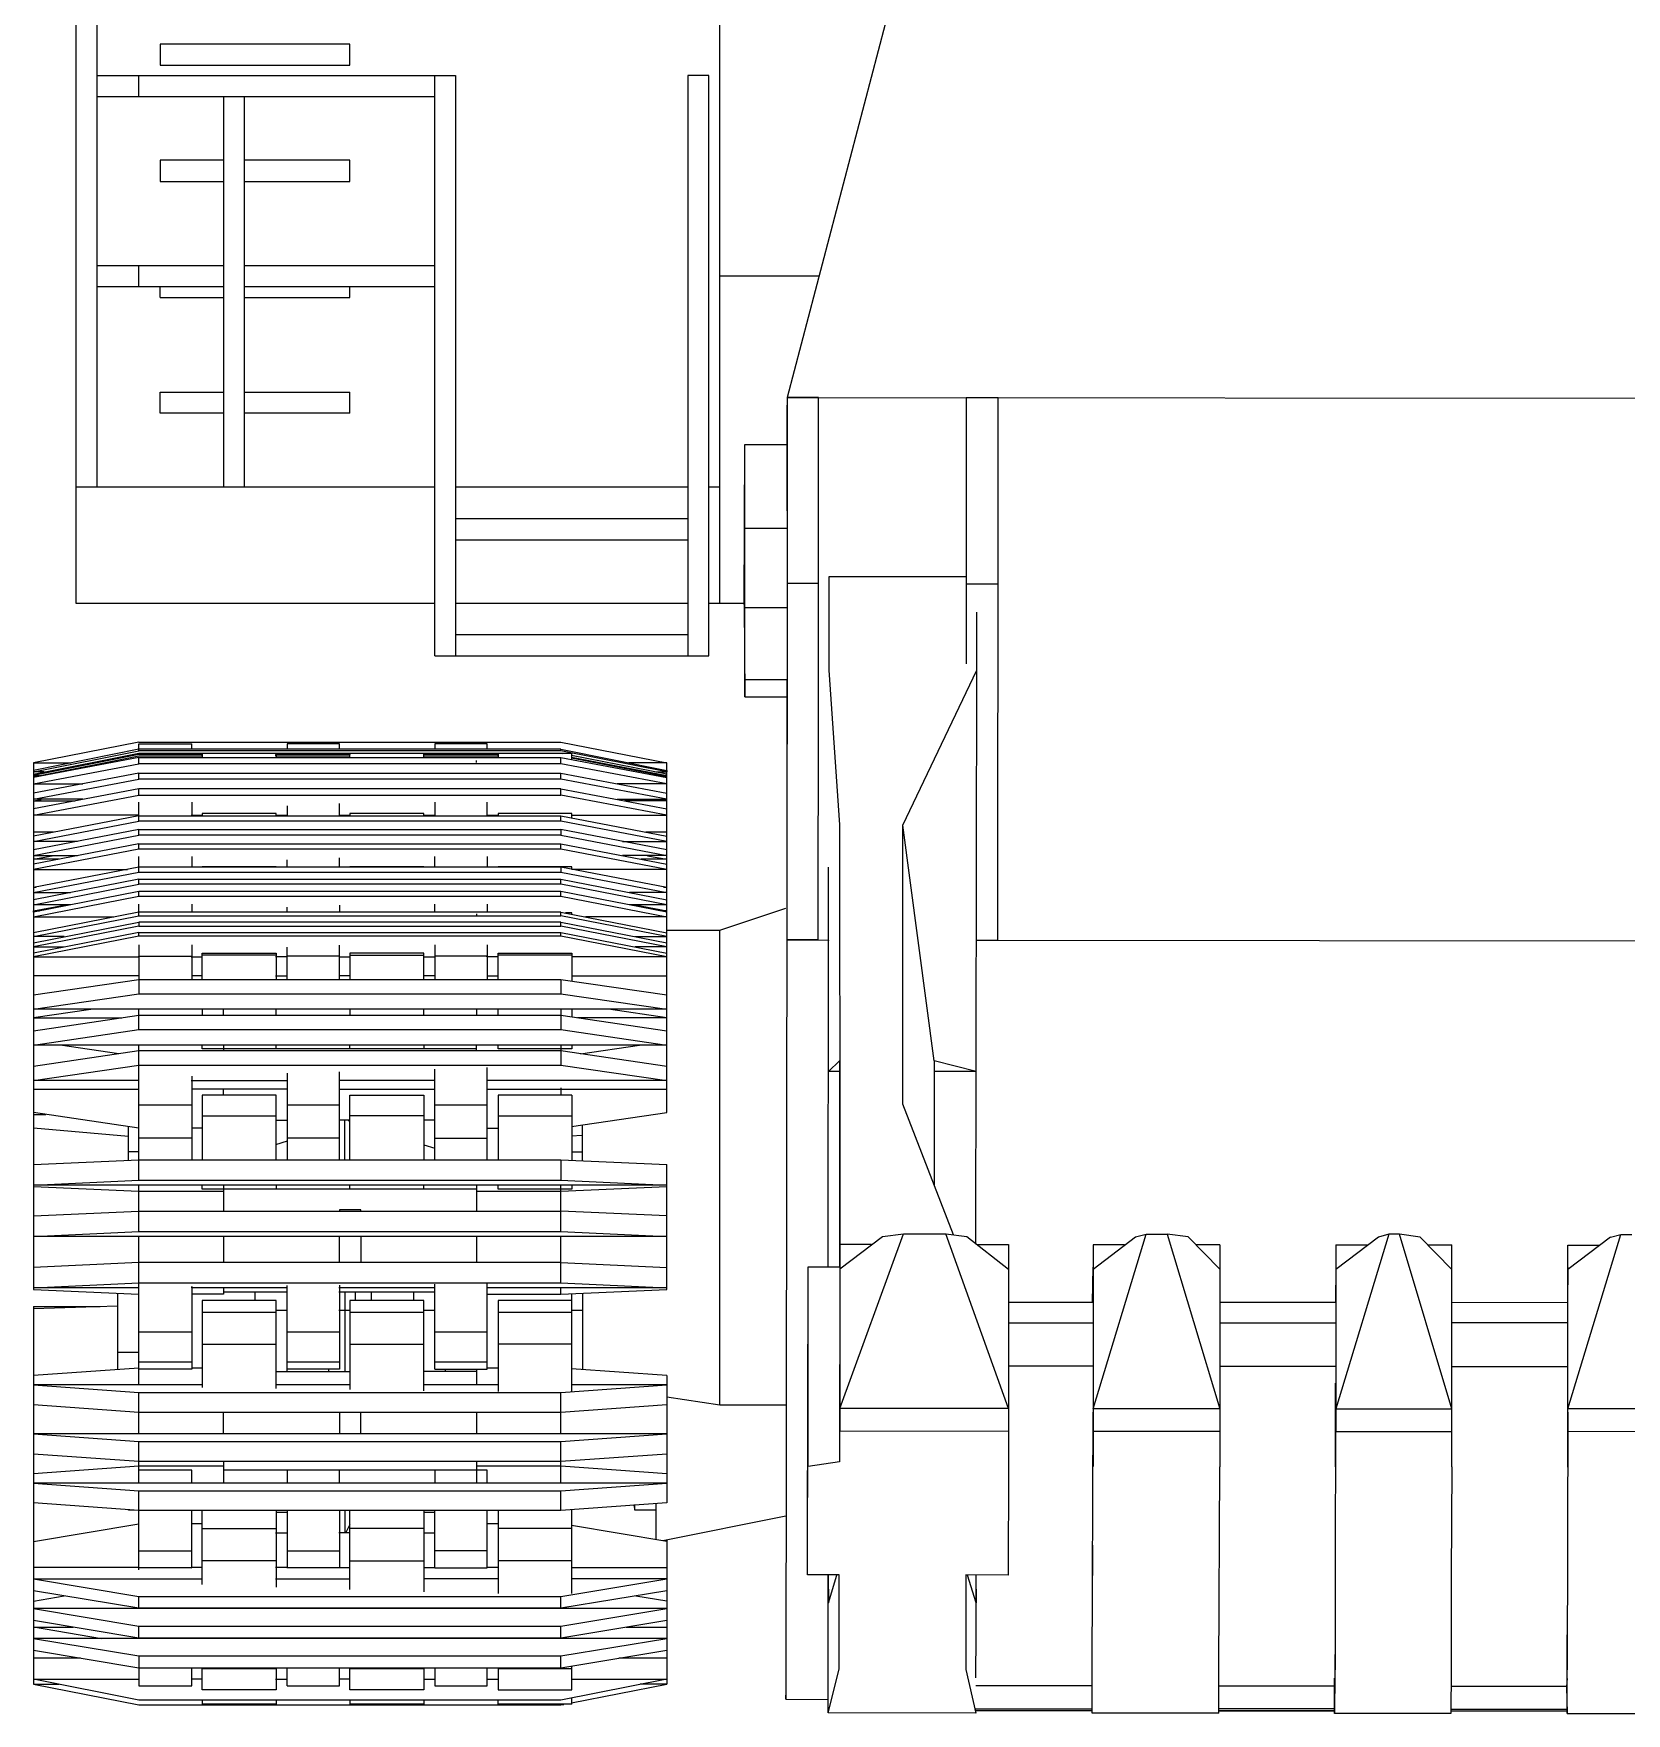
# Model space of a CAD drawing. Extents: x -121210 to 57230, y 84783 to 157800.
# Drawn here: x -50912 to -49403, y 150577 to 152169 of the extents above; entities that cross this region are included whole.
import ezdxf

# ---------------------------------------------------------------- set-up
doc = ezdxf.new("R2010")
doc.units = 0
doc.header["$MEASUREMENT"] = 0
doc.layers.get('0').update_dxf_attribs({"linetype": 'CONTINUOUS'})

# ---------------------------------------------------------------- blocks, each defined once
blk = doc.blocks.new('A$C10EC542C')
for p, q in [((40.2, 2093.2), (40.2, 1053.2)), ((650.2, 1053.2), (650.2, 1882.9)), ((60, 1863.1), (60, 1163.2)), ((834.2, 1706.4), (714.1, 1248.2)), ((120.1, 1583.1), (120.1, 1563)), ((299.8, 1583.1), (120.1, 1583.1)), ((299.8, 1563), (299.8, 1583.1)), ((120.1, 1563), (299.8, 1563)), ((60, 1553.2), (400, 1553.2)), ((99.8, 1533), (99.8, 1553.2)), ((380.2, 1003.1), (380.2, 1553.2)), ((400, 1553.2), (400, 1003.1)), ((619.9, 1553.2), (619.9, 1003.1)), ((639.8, 1553.2), (619.9, 1553.2)), ((639.8, 1003.1), (639.8, 1553.2)), ((379.7, 1533), (60, 1533)), ((180.1, 1533), (180.1, 1163.2)), ((200, 1163.2), (200, 1533)), ((120.1, 1473.1), (120.1, 1453)), ((180.1, 1473.1), (120.1, 1473.1)), ((299.8, 1473.1), (199.6, 1473.1)), ((299.8, 1453), (299.8, 1473.1)), ((120.1, 1453), (179.7, 1453)), ((199.6, 1453), (299.8, 1453)), ((60, 1373.2), (180.1, 1373.2)), ((99.8, 1353), (99.8, 1373.2)), ((200, 1373.2), (379.7, 1373.2)), ((743.9, 1363.1), (650.2, 1363.1)), ((180.1, 1353), (60, 1353)), ((120.1, 1342.9), (120.1, 1353)), ((120.1, 1342.9), (179.7, 1342.9)), ((199.6, 1342.9), (299.8, 1342.9)), ((379.7, 1353), (200, 1353)), ((299.8, 1342.9), (299.8, 1353)), ((120.1, 1233.2), (120.1, 1253.1)), ((120.1, 1253.1), (180.1, 1253.1)), ((199.6, 1253.1), (299.8, 1253.1)), ((299.8, 1233.2), (299.8, 1253.1)), ((714.1, 1248.2), (714.1, 990.7)), ((743.9, 1248.2), (714.1, 1248.2)), ((714.1, 1248.2), (2084, 1247)), ((743.9, 908.3), (743.9, 1248.2)), ((883.9, 1247.9), (883.9, 995.6)), ((914.1, 1247.9), (883.9, 1247.9)), ((914.1, 990.4), (914.1, 1247.9)), ((179.7, 1233.2), (120.1, 1233.2)), ((299.8, 1233.2), (199.6, 1233.2)), ((713.7, 1240.7), (713.7, 1140.5)), ((673.5, 1051.8), (673.9, 1203.5)), ((673.9, 964.2), (673.9, 1203.5)), ((673.9, 1203.5), (713.7, 1203.5)), ((380.2, 1163.2), (40.2, 1163.2)), ((619.5, 1163.2), (400, 1163.2)), ((650.2, 1163.2), (639.4, 1163.2)), ((619.9, 1133), (400, 1133)), ((714.1, 1123.8), (673.9, 1123.8)), ((400, 1113.1), (619.9, 1113.1)), ((743.9, 1071.6), (714.1, 1071.6)), ((883.9, 1078), (753.8, 1078)), ((753.8, 1078), (753.8, 989.6)), ((883.9, 1071.4), (914.1, 1071.4)), ((40.2, 1053.2), (380.2, 1053.2)), ((400, 1053.2), (619.5, 1053.2)), ((639.4, 1053.2), (673.5, 1053.2)), ((673.9, 1051.8), (673.5, 1051.8)), ((673.5, 1051.8), (673.9, 964.2)), ((714.1, 1048.6), (673.9, 1048.6)), ((714.1, 1048.6), (712.8, 14.1)), ((893.8, 989.6), (893.8, 1044.6)), ((619.9, 1023), (400, 1023)), ((380.2, 1003.1), (639.8, 1003.1)), ((753.8, 989.6), (763.8, 843)), ((823.8, 842.7), (893.8, 989.6)), ((892.9, 445.5), (893.8, 989.6)), ((913.7, 908.1), (914.1, 990.4)), ((713.7, 980.3), (673.9, 980.3)), ((713.7, 980.3), (713.7, 916.7)), ((673.9, 964.2), (713.7, 964.2)), ((99.8, 921.3), (0, 901.7)), ((99.8, 914.7), (0, 894.5)), ((0, 893.1), (99.8, 913.2)), ((0, 891.1), (99.8, 910.9)), ((99.8, 909.5), (0, 889.6)), ((0, 888.5), (99.8, 908.3)), ((99.8, 921.3), (499.8, 921.3)), ((99.8, 913.2), (99.8, 919.6)), ((99.8, 919.6), (149.9, 919.6)), ((499.8, 914.7), (99.8, 914.7)), ((499.8, 913.2), (99.8, 913.2)), ((99.8, 909.5), (99.8, 910.9)), ((99.8, 910.9), (499.8, 910.9)), ((159.8, 909.5), (99.8, 909.5)), ((99.8, 908.3), (159.8, 908.3)), ((149.9, 914.7), (149.9, 919.6)), ((159.8, 910.7), (159.8, 906.6)), ((229.8, 910.7), (159.8, 910.7)), ((159.8, 908.3), (159.8, 909.5)), ((299.8, 909.5), (229.4, 909.5)), ((229.4, 909.5), (229.4, 908.3)), ((229.4, 908.3), (299.8, 908.3)), ((229.8, 910.7), (229.8, 906.9)), ((289.9, 919.6), (240.2, 919.6)), ((240.2, 919.6), (240.2, 914.4)), ((289.9, 914.7), (289.9, 919.6)), ((299.8, 906.6), (299.8, 910.7)), ((299.8, 910.7), (299.8, 909.5)), ((369.8, 910.7), (299.8, 910.7)), ((440.2, 909.5), (369.4, 909.5)), ((369.4, 908.3), (440.2, 908.3)), ((369.8, 906.9), (369.8, 910.7)), ((429.8, 919.6), (380.2, 919.6)), ((380.2, 919.6), (380.2, 914.4)), ((429.8, 914.7), (429.8, 919.6)), ((510.2, 910.7), (440.2, 910.7)), ((440.2, 910.7), (440.2, 906.6)), ((440.2, 908.3), (440.2, 909.5)), ((499.8, 921.3), (600, 901.7)), ((499.8, 913.2), (499.8, 914.7)), ((499.8, 914.7), (600, 894.5)), ((600, 893.1), (499.8, 913.2)), ((499.8, 910.9), (501.1, 910.7)), ((499.8, 910.7), (499.8, 910.9)), ((600, 891.1), (509.8, 908.6)), ((509.8, 908.6), (509.8, 907.2)), ((510.2, 904.9), (510.2, 910.7)), ((713.7, 908.3), (713.7, 733.8)), ((743.5, 794.9), (743.9, 908.3)), ((913.7, 733.5), (913.7, 908.1)), ((99.8, 906.9), (0, 887.9)), ((0, 901.7), (35.4, 901.7)), ((0, 901.7), (0, 402.3)), ((0, 881.9), (99.8, 900.9)), ((0, 894.5), (0, 893.1)), ((9.9, 893.1), (0, 893.1)), ((99.8, 891.9), (0, 872.9)), ((99.8, 900.9), (99.8, 906.9)), ((99.8, 906.9), (499.8, 906.9)), ((499.8, 900.9), (99.8, 900.9)), ((99.8, 886.2), (99.8, 891.9)), ((99.8, 891.9), (499.8, 891.9)), ((419.9, 902), (419.9, 904)), ((499.8, 900.9), (499.8, 906.9)), ((499.8, 906.9), (600, 887.9)), ((600, 881.9), (499.8, 900.9)), ((499.8, 886.2), (499.8, 891.9)), ((499.8, 891.9), (600, 872.9)), ((509.8, 907.2), (600, 889.6)), ((600, 888.5), (509.8, 906)), ((600, 901.7), (564.2, 901.7)), ((589.7, 893.1), (600, 893.1)), ((600, 570.2), (600, 901.7)), ((600, 894.5), (600, 893.1)), ((0, 889.6), (5.6, 889.6)), ((2.6, 888.5), (0, 888.5)), ((0, 867.2), (99.8, 886.2)), ((0, 881.9), (46.7, 881.9)), ((99.8, 877.2), (0, 858.2)), ((499.8, 886.2), (99.8, 886.2)), ((99.8, 871.2), (99.8, 877.2)), ((499.8, 877.2), (99.8, 877.2)), ((600, 867.2), (499.8, 886.2)), ((499.8, 871.2), (499.8, 877.2)), ((499.8, 877.2), (600, 858.2)), ((600, 881.9), (553, 881.9)), ((600, 889.6), (594, 889.6)), ((596.6, 888.5), (600, 888.5)), ((0, 852.2), (99.8, 871.2)), ((46.7, 867.2), (0, 867.2)), ((0, 865.7), (7.3, 866.9)), ((0, 865.7), (39.3, 865.7)), ((99.8, 871.2), (499.8, 871.2)), ((99.8, 846.4), (99.8, 864.6)), ((149.9, 864.6), (149.9, 851.3)), ((240.2, 861.1), (240.2, 851.3)), ((289.9, 851.3), (289.9, 863.1)), ((380.2, 864.6), (380.2, 851.3)), ((429.8, 851.3), (429.8, 864.6)), ((600, 852.2), (499.8, 871.2)), ((553, 867.2), (600, 867.2)), ((600, 865.7), (560.3, 865.7)), ((600, 865.7), (592.3, 866.9)), ((99.4, 852.2), (0, 852.2)), ((99.8, 851.6), (0, 832.3)), ((0, 827.1), (99.8, 846.4)), ((99.8, 851.6), (499.8, 851.6)), ((499.8, 846.4), (99.8, 846.4)), ((149.9, 851.3), (149.5, 852.2)), ((149.5, 852.2), (159.4, 852.2)), ((159.8, 853.6), (159.8, 851.3)), ((229.8, 853.6), (159.8, 853.6)), ((229.4, 852.2), (239.8, 852.2)), ((229.8, 851.3), (229.8, 853.6)), ((289.4, 852.2), (299.8, 852.2)), ((369.8, 853.6), (299.8, 853.6)), ((299.8, 853.6), (299.8, 851.3)), ((369.4, 852.2), (380.2, 852.2)), ((369.8, 851.3), (369.8, 853.6)), ((429.4, 852.2), (440.2, 852.2)), ((510.2, 853.6), (440.2, 853.6)), ((440.2, 853.6), (440.2, 851.3)), ((499.8, 846.4), (499.8, 851.6)), ((499.8, 851.6), (600, 832.3)), ((600, 827.1), (499.8, 846.4)), ((509.8, 852.2), (600, 852.2)), ((510.2, 849.6), (510.2, 853.6)), ((99.8, 838.4), (0, 819.1)), ((19, 836.1), (0, 836.1)), ((0, 813.9), (99.8, 833.2)), ((99.8, 833.2), (99.8, 838.4)), ((99.8, 838.4), (499.8, 838.4)), ((499.8, 833.2), (99.8, 833.2)), ((600, 819.1), (499.8, 838.4)), ((499.8, 838.4), (499.8, 833.2)), ((499.8, 833.2), (600, 813.9)), ((600, 836.1), (580.2, 836.1)), ((763.8, 843), (763.8, 783.9)), ((853.6, 619.2), (823.8, 842.7)), ((823.8, 578), (823.8, 842.7)), ((41.5, 827.1), (0, 827.1)), ((99.8, 825.1), (0, 805.8)), ((99.8, 819.9), (0, 800.6)), ((0, 813.9), (41.5, 813.9)), ((0, 810.4), (17.7, 813.6)), ((99.8, 819.9), (99.8, 825.1)), ((99.8, 825.1), (499.8, 825.1)), ((499.8, 819.9), (99.8, 819.9)), ((99.8, 798), (99.8, 813)), ((149.9, 813), (149.9, 802.7)), ((380.2, 802.4), (380.2, 813)), ((429.8, 813), (429.8, 802.7)), ((499.8, 819.9), (499.8, 825.1)), ((499.8, 825.1), (600, 805.8)), ((600, 800.6), (499.8, 819.9)), ((558.1, 827.1), (600, 827.1)), ((600, 813.9), (558.1, 813.9)), ((581.9, 813.6), (600, 810.4)), ((23.8, 810.4), (0, 810.4)), ((99.8, 802.7), (0, 783.4)), ((0, 800.6), (89, 800.6)), ((0, 778.7), (99.8, 798)), ((499.8, 802.7), (99.8, 802.7)), ((99.8, 798), (499.8, 798)), ((159.8, 803.2), (159.8, 802.7)), ((229.8, 803.2), (159.8, 803.2)), ((229.8, 803.2), (229.8, 802.7)), ((240.2, 802.4), (240.2, 809.9)), ((289.9, 802.7), (289.9, 811.6)), ((369.8, 803.2), (299.8, 803.2)), ((299.8, 803.2), (299.8, 802.7)), ((369.8, 802.7), (369.8, 803.2)), ((510.2, 803.2), (440.2, 803.2)), ((440.2, 803.2), (440.2, 802.7)), ((600, 783.4), (499.8, 802.7)), ((499.8, 802.7), (499.8, 798)), ((499.8, 798), (600, 778.7)), ((510.2, 800.6), (510.2, 803.2)), ((600, 800.6), (510.2, 800.6)), ((600, 810.4), (575.9, 810.4)), ((753.4, 733), (753.4, 802.7)), ((99.8, 791.4), (0, 771.8)), ((0, 767.2), (99.8, 786.8)), ((0, 783.9), (2.6, 783.9)), ((99.8, 786.8), (99.8, 791.4)), ((99.8, 791.4), (499.8, 791.4)), ((499.8, 786.8), (99.8, 786.8)), ((499.8, 786.8), (499.8, 791.4)), ((499.8, 791.4), (600, 771.8)), ((600, 767.2), (499.8, 786.8)), ((597, 783.9), (600, 783.9)), ((743.5, 733.8), (743.5, 794.9)), ((763.8, 783.9), (764.2, 578.3)), ((99.8, 779.9), (0, 760.3)), ((0, 778.7), (35, 778.7)), ((0, 755.7), (99.8, 775.3)), ((35, 767.2), (0, 767.2)), ((0, 761.5), (28.9, 766.9)), ((99.8, 775.3), (99.8, 779.9)), ((499.8, 779.9), (99.8, 779.9)), ((99.8, 775.3), (499.8, 775.3)), ((99.8, 756.6), (99.8, 767.8)), ((149.9, 767.8), (149.9, 760.3)), ((240.2, 760), (240.2, 764.9)), ((289.9, 766.9), (289.9, 760.3)), ((380.2, 760), (380.2, 767.8)), ((429.8, 767.8), (429.8, 760.3)), ((499.8, 775.3), (499.8, 779.9)), ((600, 760.3), (499.8, 779.9)), ((499.8, 775.3), (600, 755.7)), ((600, 778.7), (564.6, 778.7)), ((600, 767.2), (564.6, 767.2)), ((570.2, 767.2), (600, 761.5)), ((0, 760.3), (0, 761.5)), ((0, 761.5), (5.6, 761.5)), ((99.8, 760.3), (0, 740.7)), ((0, 737), (99.8, 756.6)), ((0, 755.7), (76, 755.7)), ((0, 731.2), (99.8, 750.8)), ((499.8, 760.3), (99.8, 760.3)), ((99.8, 756.6), (499.8, 756.6)), ((99.8, 750.8), (99.8, 746.8)), ((499.8, 750.8), (99.8, 750.8)), ((419.9, 758.6), (419.9, 757.1)), ((499.8, 756.6), (499.8, 760.3)), ((499.8, 760.3), (600, 740.7)), ((600, 737), (499.8, 756.6)), ((499.8, 746.8), (499.8, 750.8)), ((499.8, 750.8), (600, 731.2)), ((510.2, 759.5), (504.1, 759.5)), ((510.2, 758), (510.2, 759.5)), ((600, 755.7), (523.1, 755.7)), ((600, 761.5), (594, 761.5)), ((650.2, 743), (712.8, 763.8)), ((99.8, 746.8), (0, 727.2)), ((99.8, 741), (0, 721.4)), ((99.8, 737.3), (0, 717.7)), ((28.9, 737), (0, 737)), ((99.8, 746.8), (499.8, 746.8)), ((99.8, 737.3), (99.8, 741)), ((99.8, 741), (499.8, 741)), ((499.8, 737.3), (99.8, 737.3)), ((600, 727.2), (499.8, 746.8)), ((499.8, 737.3), (499.8, 741)), ((499.8, 741), (600, 721.4)), ((600, 717.7), (499.8, 737.3)), ((570.2, 737), (600, 737)), ((599.6, 743), (650.2, 743)), ((650.2, 293.2), (650.2, 743)), ((713.7, 733.8), (753.4, 733.5)), ((743.5, 733.8), (713.7, 733.8)), ((753, 423.6), (753.4, 733.2)), ((753.4, 733.2), (753.4, 733)), ((763.3, 733), (763.8, 733)), ((893.4, 733.5), (913.7, 733.5)), ((893.4, 733.5), (1903.4, 732.7)), ((0, 727.2), (28.9, 727.2)), ((0, 717.7), (99.4, 717.7)), ((99.4, 717.7), (99.8, 718.6)), ((99.8, 729.2), (99.8, 682.8)), ((99.8, 718.6), (149.9, 718.6)), ((149.9, 718.6), (149.5, 717.7)), ((149.5, 717.7), (159.4, 717.7)), ((149.9, 729.2), (149.9, 696.4)), ((159.8, 696.4), (159.8, 721.4)), ((159.8, 721.4), (229.8, 721.4)), ((229.8, 719.4), (159.8, 719.4)), ((239.8, 717.7), (229.4, 717.7)), ((229.8, 721.4), (229.8, 696.4)), ((240.2, 718.6), (239.8, 717.7)), ((240.2, 696.4), (240.2, 726.9)), ((289.9, 718.6), (240.2, 718.6)), ((289.4, 717.7), (299.8, 717.7)), ((289.9, 696.4), (289.9, 728.9)), ((369.8, 721.4), (299.8, 721.4)), ((299.8, 721.4), (299.8, 696.4)), ((299.8, 719.4), (369.8, 719.4)), ((369.4, 717.7), (380.2, 717.7)), ((369.8, 696.4), (369.8, 721.4)), ((380.2, 729.2), (380.2, 696.4)), ((429.8, 718.6), (380.2, 718.6)), ((429.4, 717.7), (429.8, 718.6)), ((440.2, 717.7), (429.4, 717.7)), ((429.8, 729.2), (429.8, 696.4)), ((440.2, 696.4), (440.2, 721.4)), ((440.2, 721.4), (510.2, 721.4)), ((510.2, 719.4), (440.2, 719.4)), ((600, 717.7), (509.8, 717.7)), ((510.2, 721.4), (510.2, 694.7)), ((600, 727.2), (570.2, 727.2)), ((99.8, 699.8), (0, 699.8)), ((0, 681.7), (99.8, 696.4)), ((99.8, 696.4), (499.8, 696.4)), ((159.4, 699.8), (149.9, 699.8)), ((229.4, 699.8), (239.8, 699.8)), ((299.8, 699.8), (289.4, 699.8)), ((380.2, 699.8), (369.8, 699.8)), ((429.8, 699.8), (440.2, 699.8)), ((499.8, 696.4), (600, 681.7)), ((499.8, 696.4), (499.8, 682.8)), ((510.2, 699.8), (600, 699.8)), ((0, 668.2), (99.8, 682.8)), ((99.8, 682.8), (499.8, 682.8)), ((499.8, 682.8), (600, 668.2)), ((600, 668.2), (0, 668.2)), ((54.4, 667.9), (0, 660.1)), ((0, 647.7), (99.8, 662.4)), ((0, 660.1), (83.8, 660.1)), ((99.8, 648.9), (99.8, 667.9)), ((99.8, 662.4), (499.8, 662.4)), ((159.8, 668.2), (159.8, 662.4)), ((180.1, 662.4), (180.1, 668.2)), ((229.8, 662.4), (229.8, 668.2)), ((299.8, 668.2), (299.8, 662.4)), ((369.8, 662.4), (369.8, 668.2)), ((419.9, 668.2), (419.9, 662.1)), ((440.2, 662.4), (440.2, 668.2)), ((499.8, 667.9), (499.8, 648.9)), ((499.8, 662.4), (600, 647.7)), ((510.2, 668.2), (510.2, 660.7)), ((600, 660.1), (515.4, 660.1)), ((600, 660.1), (544.7, 668.2)), ((0, 634.2), (99.8, 648.9)), ((99.8, 648.9), (499.8, 648.9)), ((499.8, 648.9), (600, 634.2)), ((600, 634.2), (0, 634.2)), ((99.8, 628.7), (0, 614)), ((80.8, 625.8), (25.1, 634.2)), ((99.8, 506), (99.8, 633.9)), ((499.8, 628.7), (99.8, 628.7)), ((159.8, 630.7), (159.8, 634.2)), ((419.9, 630.7), (159.8, 630.7)), ((180.1, 634.2), (180.1, 628.4)), ((229.8, 630.7), (229.8, 633.9)), ((299.8, 630.7), (299.8, 634.2)), ((369.8, 633.9), (369.8, 630.7)), ((419.9, 628.4), (419.9, 634.2)), ((440.2, 630.7), (440.2, 634.2)), ((510.2, 630.7), (440.2, 630.7)), ((499.8, 633.9), (499.8, 615.2)), ((600, 614), (499.8, 628.7)), ((510.2, 633.9), (510.2, 630.7)), ((518.4, 625.8), (574.1, 634.2)), ((0, 600.5), (99.8, 615.2)), ((99.8, 615.2), (499.8, 615.2)), ((240.2, 607.4), (240.2, 525.3)), ((289.9, 525), (289.9, 608.8)), ((380.2, 525.3), (380.2, 611.4)), ((429.8, 525), (429.8, 612.9)), ((499.8, 615.2), (600, 600.5)), ((753.4, 609.1), (763.8, 619.2)), ((763.8, 609.1), (753.4, 609.1)), ((763.8, 619.2), (763.8, 423.6)), ((893.4, 609.1), (853.2, 609.1)), ((853.6, 619.2), (853.6, 501.4)), ((893.4, 609.1), (853.6, 619.2)), ((99.4, 600.5), (0, 600.5)), ((0, 592.4), (99.8, 592.4)), ((149.5, 600.5), (239.8, 600.5)), ((149.9, 604.8), (149.9, 525)), ((239.8, 592.4), (149.9, 592.4)), ((180.1, 586.4), (180.1, 592.4)), ((380.2, 600.5), (289.4, 600.5)), ((289.4, 592.4), (380.2, 592.4)), ((600, 600.5), (429.4, 600.5)), ((429.8, 592.4), (600, 592.4)), ((499.8, 593.6), (499.8, 586.4)), ((99.8, 577.4), (149.9, 577.4)), ((159.8, 586.7), (159.8, 525.3)), ((229.8, 586.7), (159.8, 586.7)), ((229.8, 525), (229.8, 586.7)), ((240.2, 577.4), (289.9, 577.4)), ((299.8, 525.3), (299.8, 586.7)), ((299.8, 586.7), (369.8, 586.7)), ((369.8, 586.7), (369.8, 525)), ((380.2, 577.4), (429.8, 577.4)), ((510.2, 586.7), (440.2, 586.7)), ((440.2, 586.7), (440.2, 525.3)), ((510.2, 586.7), (510.2, 524.7)), ((764.2, 578.3), (764.2, 268.4)), ((871.8, 454.2), (823.8, 578)), ((99.8, 555.5), (0, 570.2)), ((0, 568.5), (11.7, 568.5)), ((159.8, 567.1), (229.8, 567.1)), ((229.4, 563), (239.8, 563)), ((299.8, 563), (289.4, 563)), ((295.1, 525.3), (295.1, 562.7)), ((298.5, 562.7), (299.8, 561.3)), ((369.8, 567.1), (299.8, 567.1)), ((380.2, 563), (369.8, 563)), ((440.2, 567.1), (510.2, 567.1)), ((509.8, 557), (600, 570.2)), ((520.1, 524.2), (520.1, 558.4)), ((0, 555.8), (89.9, 547.8)), ((89.9, 524.7), (89.9, 557)), ((149.9, 545.8), (99.8, 545.8)), ((159.8, 555.5), (149.9, 555.5)), ((240.2, 543.2), (229.4, 539.7)), ((289.9, 545.8), (240.2, 545.8)), ((380.2, 545.8), (429.8, 545.8)), ((429.8, 555.5), (440.2, 555.5)), ((509.8, 548.1), (519.7, 548.9)), ((99.4, 533.1), (89.9, 533.1)), ((369.8, 539.7), (380.2, 536.3)), ((509.8, 533.1), (520.1, 533.1)), ((0, 521), (99.8, 525.3)), ((99.8, 525.3), (499.8, 525.3)), ((499.8, 525.3), (600, 521)), ((499.8, 525.3), (499.8, 506)), ((600, 402.3), (600, 521)), ((0, 501.4), (99.8, 506)), ((600, 501.4), (0, 501.4)), ((99.8, 495.4), (0, 499.7)), ((99.8, 506), (499.8, 506)), ((99.8, 457.3), (99.8, 501.1)), ((180.1, 495.4), (99.8, 495.4)), ((159.8, 497.7), (159.8, 501.1)), ((419.9, 497.7), (159.8, 497.7)), ((180.1, 501.4), (180.1, 476.3)), ((229.8, 501.1), (229.8, 497.7)), ((299.8, 497.7), (299.8, 501.1)), ((369.8, 497.7), (369.8, 501.1)), ((419.9, 501.4), (419.9, 476.3)), ((499.8, 495.4), (419.9, 495.4)), ((440.2, 497.7), (440.2, 501.1)), ((510.2, 497.7), (440.2, 497.7)), ((499.8, 506), (600, 501.4)), ((499.8, 457.3), (499.8, 501.1)), ((600, 499.7), (499.8, 495.4)), ((510.2, 501.1), (510.2, 497.7)), ((310.2, 478.1), (289.9, 478.1)), ((289.9, 478.1), (289.9, 476.3)), ((310.2, 476.6), (310.2, 478.1)), ((0, 472.3), (99.8, 476.6)), ((99.8, 476.6), (499.8, 476.6)), ((600, 472.3), (499.8, 476.6)), ((0, 452.7), (99.8, 457.3)), ((600, 452.7), (0, 452.7)), ((99.8, 457.3), (499.8, 457.3)), ((99.8, 312.2), (99.8, 452.4)), ((180.1, 452.7), (180.1, 427.7)), ((289.9, 428), (289.9, 452.4)), ((310.2, 452.4), (310.2, 427.7)), ((419.9, 452.7), (419.9, 427.7)), ((499.8, 457.3), (600, 452.7)), ((499.8, 408.7), (499.8, 452.4)), ((764.2, 289.7), (824.3, 455.3)), ((764.2, 421.9), (804.4, 452.7)), ((804.4, 452.7), (824.3, 455.3)), ((824.3, 455.3), (864.4, 455.3)), ((924, 289.7), (864.4, 455.3)), ((864.4, 455.3), (884.3, 452.7)), ((884.3, 452.7), (924, 421.6)), ((1004, 289.4), (1054.5, 455)), ((1004, 421.6), (1044.1, 452.4)), ((1044.1, 452.4), (1054.5, 455)), ((1054.5, 455), (1074.4, 455)), ((1074.4, 455), (1124.1, 289.4)), ((1094.3, 452.4), (1074.4, 455)), ((1094.3, 452.4), (1124.1, 421.6)), ((1284.3, 455), (1234.2, 289.4)), ((1274.4, 452.2), (1234.2, 421.3)), ((1284.3, 455), (1274.4, 452.2)), ((1294.3, 455), (1284.3, 455)), ((1343.9, 289.2), (1294.3, 455)), ((1314.1, 452.2), (1294.3, 455)), ((1343.9, 421.3), (1314.1, 452.2)), ((1454.1, 289.2), (1504.2, 454.7)), ((1494.3, 452.2), (1454.1, 421.3)), ((1494.3, 452.2), (1504.2, 454.7)), ((1504.2, 454.7), (1514.6, 454.7)), ((794, 445), (764.2, 445)), ((893.8, 445), (924, 445)), ((924, 445), (924, 234.7)), ((1033.8, 444.7), (1004, 444.7)), ((1004, 444.7), (1004, 234.7)), ((1124.1, 444.7), (1101.6, 444.7)), ((1124.1, 444.7), (1124.1, 234.4)), ((1234.2, 444.7), (1264.5, 444.7)), ((1234.2, 444.7), (1234.2, 267.8)), ((1321, 444.7), (1343.9, 444.7)), ((1343.9, 234.4), (1343.9, 444.7)), ((1454.1, 444.4), (1483.9, 444.4)), ((1454.1, 234.1), (1454.1, 444.4)), ((99.8, 428), (0, 423.4)), ((499.8, 428), (99.8, 428)), ((499.8, 428), (600, 423.4)), ((733.5, 131.9), (734, 423.9)), ((734, 423.9), (764.2, 423.9)), ((734, 234.7), (734, 423.9)), ((764.2, 423.9), (763.8, 239)), ((1003.5, 390.2), (1004, 423.6)), ((1234.2, 423.6), (1233.8, 389.9)), ((1454.1, 423.4), (1453.7, 389.9)), ((0, 404.1), (99.8, 408.7)), ((99.8, 404.1), (0, 404.1)), ((0, 402.3), (99.8, 398)), ((79.9, 326.6), (79.9, 398.6)), ((99.8, 408.7), (499.8, 408.7)), ((149.9, 404.1), (149.9, 405.2)), ((149.9, 405.2), (149.9, 326.9)), ((239.8, 404.1), (149.9, 404.1)), ((180.1, 403.8), (180.1, 398)), ((239.8, 400), (180.1, 400)), ((210, 391.7), (210, 400)), ((240.2, 324.6), (240.2, 406.1)), ((380.2, 404.1), (289.4, 404.1)), ((380.2, 400), (289.4, 400)), ((289.9, 406.7), (289.9, 326.9)), ((295.1, 399.7), (295.1, 324.6)), ((305, 391.7), (305, 399.7)), ((320.1, 392), (320.1, 400)), ((359.9, 400), (359.9, 392)), ((380.2, 326.9), (380.2, 407.5)), ((429.8, 326.9), (429.8, 407.8)), ((600, 404.1), (429.8, 404.1)), ((499.8, 408.7), (600, 404.1)), ((499.8, 398), (499.8, 403.8)), ((499.8, 398), (600, 402.3)), ((510.2, 391.7), (510.2, 398.3)), ((520.1, 398.9), (520.1, 326.3)), ((79.5, 386.5), (0, 384.2)), ((0, 386.2), (63.1, 386.2)), ((0, 386.2), (0, 28.2)), ((180.1, 398), (149.9, 398)), ((159.8, 392), (159.8, 309.6)), ((229.8, 392), (159.8, 392)), ((229.4, 383), (240.2, 383)), ((229.8, 308.7), (229.8, 392)), ((289.4, 383), (299.8, 383)), ((369.8, 392), (299.8, 392)), ((299.8, 392), (299.8, 307.6)), ((369.4, 383), (379.7, 383)), ((369.8, 306.4), (369.8, 392)), ((429.8, 398), (499.8, 398)), ((510.2, 392), (440.2, 392)), ((440.2, 392), (440.2, 305.6)), ((509.8, 383), (520.1, 383)), ((510.2, 305.3), (510.2, 392)), ((924, 390.5), (1004, 390.5)), ((1004, 390.5), (1003.5, 390.2)), ((1234.2, 390.2), (1124.1, 390.2)), ((1454.1, 389.9), (1343.9, 390.2)), ((159.8, 381), (229.8, 381)), ((299.8, 381), (369.8, 381)), ((440.2, 381), (510.2, 381)), ((923.6, 370.9), (1004, 370.9)), ((1124.1, 370.9), (1234.2, 370.7)), ((1454.1, 370.7), (1343.9, 370.7)), ((99.8, 362.3), (149.9, 362.3)), ((159.8, 350.5), (229.8, 350.5)), ((240.2, 362.3), (289.9, 362.3)), ((299.8, 350.5), (369.8, 350.5)), ((380.2, 362.3), (429.8, 362.3)), ((510.2, 350.5), (440.2, 350.5)), ((79.9, 343), (99.4, 343)), ((99.8, 328), (0, 320.8)), ((149.9, 333.5), (99.8, 333.5)), ((99.8, 326.9), (99.8, 328)), ((149.9, 326.9), (99.8, 326.9)), ((159.8, 328), (149.9, 328)), ((229.4, 324.6), (299.8, 324.6)), ((289.9, 333.5), (240.2, 333.5)), ((289.9, 326.9), (240.2, 326.9)), ((279.9, 324.3), (279.9, 326.6)), ((419.9, 324.6), (369.4, 324.6)), ((429.8, 333.5), (380.2, 333.5)), ((380.2, 326.9), (429.8, 326.9)), ((390.1, 326.9), (390.1, 324.6)), ((419.9, 326.9), (419.9, 311.9)), ((439.8, 328), (429.4, 328)), ((600, 320.8), (509.8, 327.2)), ((600, 320.8), (600, 200.2)), ((1004, 329.8), (924, 329.8)), ((1124.1, 329.8), (1234.2, 329.8)), ((1234.2, 329.8), (1233.8, 290.6)), ((1343.9, 329.5), (1454.1, 329.5)), ((159.4, 312.2), (0, 312.2)), ((0, 312.2), (99.8, 304.7)), ((99.8, 304.7), (499.8, 304.7)), ((99.8, 265.5), (99.8, 304.7)), ((299.8, 312.2), (229.4, 312.2)), ((440.2, 312.2), (369.4, 312.2)), ((499.8, 304.7), (600, 312.2)), ((499.8, 265.5), (499.8, 304.7)), ((600, 312.2), (509.8, 312.2)), ((1233.8, 234.4), (1233.8, 313.6)), ((0, 293.5), (99.8, 286.3)), ((499.8, 286.3), (600, 293.5)), ((600, 300.7), (650.2, 293.2)), ((650.2, 293.2), (712.8, 293.2)), ((924, 289.7), (764.2, 289.7)), ((1124.1, 289.4), (1004, 289.4)), ((1234.2, 289.4), (1343.9, 289.2)), ((1563.8, 289.2), (1454.1, 289.2)), ((99.8, 286.3), (499.8, 286.3)), ((180.1, 265.2), (180.1, 286.3)), ((289.9, 286.3), (289.9, 265.5)), ((310.2, 265.5), (310.2, 286.3)), ((419.9, 286.3), (419.9, 265.2)), ((1003.1, 42.3), (1004, 286.3)), ((1233.8, 286.3), (1233.4, 131.3)), ((1454.1, 286), (1453.2, 42)), ((0, 265.5), (99.8, 258.3)), ((600, 265.5), (0, 265.5)), ((99.8, 218.6), (99.8, 258.3)), ((99.8, 258.3), (499.8, 258.3)), ((499.8, 258.3), (600, 265.5)), ((499.8, 218.9), (499.8, 258.3)), ((764.2, 268.4), (924, 268.1)), ((1004, 268.1), (1124.1, 268.1)), ((1234.2, 267.8), (1343.9, 267.8)), ((1563.8, 267.6), (1454.1, 267.8)), ((0, 246.8), (99.8, 239.6)), ((99.8, 239.6), (499.8, 239.6)), ((180.1, 239.3), (180.1, 218.9)), ((419.9, 239.3), (419.9, 218.6)), ((499.8, 239.6), (600, 246.8)), ((763.8, 239), (734, 234.7)), ((99.8, 235), (0, 227.8)), ((180.1, 235), (99.8, 235)), ((149.9, 231.3), (99.8, 231.3)), ((149.9, 218.6), (149.9, 231.3)), ((429.8, 231.3), (180.1, 231.3)), ((240.2, 231.3), (240.2, 218.6)), ((289.9, 218.6), (289.9, 231.3)), ((380.2, 231.3), (380.2, 218.6)), ((499.8, 235), (419.9, 235)), ((429.8, 218.6), (429.8, 231.3)), ((600, 227.8), (499.8, 235)), ((733.5, 131.9), (733.5, 230.7)), ((924, 234.7), (923.6, 131.6)), ((1123.2, 42.3), (1124.1, 234.4)), ((1343.9, 234.4), (1343.5, 131.3)), ((0, 218.9), (99.8, 211.7)), ((600, 218.9), (0, 218.9)), ((99.8, 136.8), (99.8, 211.7)), ((99.8, 211.7), (499.8, 211.7)), ((499.8, 211.7), (600, 218.9)), ((499.8, 193), (499.8, 211.7)), ((99.8, 193), (0, 200.2)), ((89.9, 193.2), (89.9, 193.5)), ((95.5, 193.2), (89.9, 193.2)), ((499.8, 193), (99.8, 193)), ((149.9, 138.5), (149.9, 193)), ((159.8, 122.7), (159.8, 192.7)), ((229.8, 192.7), (229.8, 120.4)), ((240.2, 192.7), (240.2, 138.5)), ((289.9, 193), (289.9, 138.5)), ((295.1, 193), (295.1, 171.6)), ((299.8, 118.1), (299.8, 192.7)), ((369.8, 192.7), (369.8, 115.8)), ((380.2, 138.5), (380.2, 192.7)), ((429.8, 138.5), (429.8, 193)), ((440.2, 192.7), (440.2, 114.3)), ((600, 200.2), (499.8, 193)), ((510.2, 114.3), (510.2, 193.5)), ((569.8, 197.9), (568.9, 197.9)), ((568.9, 197.9), (569.8, 193.2)), ((569.8, 193.2), (569.8, 197.9)), ((590.1, 193.2), (569.8, 193.2)), ((590.1, 165), (590.1, 199.3)), ((0, 163.6), (99.8, 180.3)), ((159.8, 180.3), (149.9, 180.3)), ((159.8, 176), (229.8, 176)), ((239.8, 190.9), (229.8, 190.9)), ((299.8, 179.7), (295.5, 171.6)), ((369.8, 176), (299.8, 176)), ((379.7, 190.9), (369.8, 190.9)), ((439.8, 180.3), (429.4, 180.3)), ((510.2, 176), (440.2, 176)), ((600, 163.6), (509.8, 178.6)), ((712.8, 187.5), (596.2, 164.2)), ((229.4, 171.9), (239.8, 171.9)), ((299.8, 171.9), (289.4, 171.9)), ((369.4, 171.9), (380.2, 171.9)), ((600, 164.7), (600, 28.2)), ((1003.5, 160.1), (1003.5, 131.3)), ((1233.4, 159.8), (1233.4, 42)), ((99.8, 154.7), (149.9, 154.7)), ((229.8, 145.2), (159.8, 145.2)), ((240.2, 154.7), (289.9, 154.7)), ((299.8, 145.2), (369.8, 145.2)), ((429.8, 154.7), (380.2, 154.7)), ((510.2, 145.2), (440.2, 145.2)), ((99.4, 138.8), (0, 138.8)), ((0, 128.2), (159.4, 128.2)), ((0, 128.2), (99.8, 111.5)), ((99.8, 138.5), (99.4, 138.8)), ((149.9, 138.5), (99.8, 138.5)), ((159.4, 138.8), (149.5, 138.8)), ((149.5, 138.8), (149.9, 138.5)), ((239.8, 138.8), (229.4, 138.8)), ((229.4, 128.2), (299.8, 128.2)), ((240.2, 138.5), (239.8, 138.8)), ((289.9, 138.5), (240.2, 138.5)), ((289.4, 138.8), (299.8, 138.8)), ((369.4, 138.8), (380.2, 138.8)), ((440.2, 128.2), (369.8, 128.2)), ((380.2, 138.8), (380.2, 138.5)), ((380.2, 138.5), (429.8, 138.5)), ((440.2, 138.8), (429.4, 138.8)), ((429.4, 138.8), (429.8, 138.5)), ((499.8, 111.5), (600, 128.2)), ((509.8, 138.8), (600, 138.8)), ((600, 128.2), (510.2, 128.2)), ((763.3, 131.9), (733.5, 131.9)), ((753, 130.2), (753, 131.6)), ((753, 131.6), (753.4, 105.4)), ((753, 1.2), (753, 130.2)), ((753.4, 105.4), (761.2, 131.6)), ((763.3, 42.6), (763.3, 131.9)), ((923.6, 131.6), (883.4, 131.9)), ((883.4, 131.9), (883.4, 42.3)), ((893.4, 105.4), (885.2, 131.6)), ((893.4, 131.6), (892.9, 131.6)), ((892.9, 131.6), (893.4, 105.4)), ((893.4, 75.7), (893.4, 131.6)), ((1343.5, 131.3), (1343.5, 42)), ((99.8, 100.2), (0, 116.9)), ((0, 107.1), (28.9, 112)), ((600, 116.9), (499.8, 100.2)), ((600, 107.1), (570.7, 111.7)), ((0, 99.9), (99.8, 83.2)), ((600, 99.9), (0, 99.9)), ((99.8, 99.6), (99.8, 111.5)), ((99.8, 111.5), (499.8, 111.5)), ((499.8, 100.2), (99.8, 100.2)), ((149.9, 99.6), (149.9, 99.9)), ((180.1, 99.9), (180.1, 99.6)), ((240.2, 99.9), (240.2, 99.6)), ((289.9, 99.6), (289.9, 99.9)), ((380.2, 99.9), (380.2, 99.6)), ((419.9, 99.6), (419.9, 100.2)), ((429.8, 99.9), (429.8, 99.6)), ((499.8, 99.6), (499.8, 111.5)), ((499.8, 83.2), (600, 99.9)), ((99.8, 72), (0, 88.7)), ((0, 82.4), (37.6, 82.4)), ((64.4, 71.4), (0, 82.4)), ((99.8, 71.4), (99.8, 83.2)), ((99.8, 83.2), (499.8, 83.2)), ((600, 88.7), (499.8, 72)), ((499.8, 71.4), (499.8, 83.2)), ((561.6, 82.4), (600, 82.4)), ((892.9, 84.4), (892.9, 74)), ((0, 71.7), (99.8, 55)), ((600, 71.7), (0, 71.7)), ((499.8, 72), (99.8, 72)), ((149.9, 71.4), (149.9, 71.7)), ((180.1, 72), (180.1, 71.4)), ((240.2, 71.7), (240.2, 71.4)), ((289.9, 71.4), (289.9, 71.7)), ((380.2, 71.7), (380.2, 71.4)), ((419.9, 72), (419.9, 71.4)), ((429.8, 71.4), (429.8, 71.7)), ((499.8, 55), (600, 71.7)), ((892.9, 34.3), (893.4, 75.7)), ((1233.4, 75.5), (1232.9, 0.6)), ((1453.2, 0.6), (1453.2, 75.2)), ((0, 60.5), (99.8, 43.8)), ((44.5, 53), (0, 53)), ((99.8, 55), (99.8, 26.8)), ((99.8, 55), (499.8, 55)), ((499.8, 43.8), (600, 60.5)), ((499.8, 43.8), (499.8, 55)), ((600, 53), (554.7, 53)), ((99.8, 13.2), (0, 33.1)), ((0, 33.1), (99.8, 33.1)), ((99.8, 43.8), (499.8, 43.8)), ((149.9, 26.8), (149.9, 43.5)), ((159.4, 33.1), (149.9, 33.1)), ((159.8, 23), (159.8, 43.8)), ((159.8, 43.2), (229.8, 43.2)), ((229.4, 33.1), (239.8, 33.1)), ((229.8, 43.8), (229.8, 23)), ((240.2, 26.8), (240.2, 43.5)), ((299.8, 33.1), (289.4, 33.1)), ((289.9, 26.8), (289.9, 43.5)), ((299.8, 23), (299.8, 43.8)), ((299.8, 43.2), (369.8, 43.2)), ((369.8, 43.8), (369.8, 23)), ((369.8, 33.1), (380.2, 33.1)), ((380.2, 43.5), (380.2, 26.8)), ((429.8, 26.8), (429.8, 43.5)), ((429.8, 33.1), (440.2, 33.1)), ((440.2, 43.8), (440.2, 23)), ((440.2, 43.2), (510.2, 43.2)), ((600, 33.1), (499.8, 13.2)), ((510.2, 23), (510.2, 45.5)), ((510.2, 33.1), (600, 33.1)), ((753, 1.2), (763.3, 42.6)), ((883.4, 42.3), (892.9, 0.9)), ((1003.1, 0.9), (1003.1, 42.3)), ((1123.2, 0.9), (1123.2, 42.3)), ((1232.9, 0.6), (1232.9, 34)), ((1343.5, 42), (1343.1, 0.6)), ((1453.2, 33.7), (1452.8, 26.2)), ((0, 28.2), (24.2, 28.2)), ((0, 28.2), (99.8, 8.6)), ((99.8, 26.8), (149.9, 26.8)), ((229.8, 23), (159.8, 23)), ((240.2, 26.8), (289.9, 26.8)), ((369.8, 23), (299.8, 23)), ((380.2, 26.8), (429.8, 26.8)), ((440.2, 23), (510.2, 23)), ((509.8, 10.7), (600, 28.2)), ((600, 28.2), (575, 28.2)), ((712.8, 14.1), (712.8, 17.9)), ((1003.1, 26.8), (892.9, 26.8)), ((1232.9, 26.5), (1123.2, 26.5)), ((1452.8, 26.2), (1343.1, 26.2)), ((1452.8, 26.2), (1453.2, 0.6)), ((499.8, 13.2), (99.8, 13.2)), ((99.8, 8.6), (499.8, 8.6)), ((159.8, 13.2), (159.8, 9.2)), ((229.8, 9.2), (159.8, 9.2)), ((229.8, 13.2), (229.8, 9.2)), ((299.8, 13.2), (299.8, 9.2)), ((369.8, 9.2), (299.8, 9.2)), ((369.8, 13.2), (369.8, 9.2)), ((440.2, 9.2), (440.2, 13.2)), ((510.2, 9.2), (440.2, 9.2)), ((499.8, 8.6), (502.4, 8.9)), ((510.2, 9.2), (510.2, 15.3)), ((712.8, 14.1), (753, 13.8)), ((892.9, 0.9), (753, 1.2)), ((892.9, 4.9), (1003.1, 4.9)), ((1003.1, 2.9), (892.9, 2.9)), ((1123.2, 0.9), (1003.1, 0.9)), ((1232.9, 4.9), (1123.2, 4.9)), ((1232.9, 2.9), (1123.2, 2.9)), ((1123.2, 2.9), (1232.5, 2.6)), ((1343.1, 0.6), (1232.9, 0.6)), ((1343.1, 4.6), (1452.8, 4.6)), ((1452.8, 2.6), (1343.1, 2.6)), ((1453.2, 0.6), (1563, 0.6))]:
    blk.add_line(p, q)

msp = doc.modelspace()

# ---------------------------------------------------------------- block references
msp.add_blockref('A$C10EC542C', (-50912.5, 150576.2))

doc.saveas('drawing.dxf')
